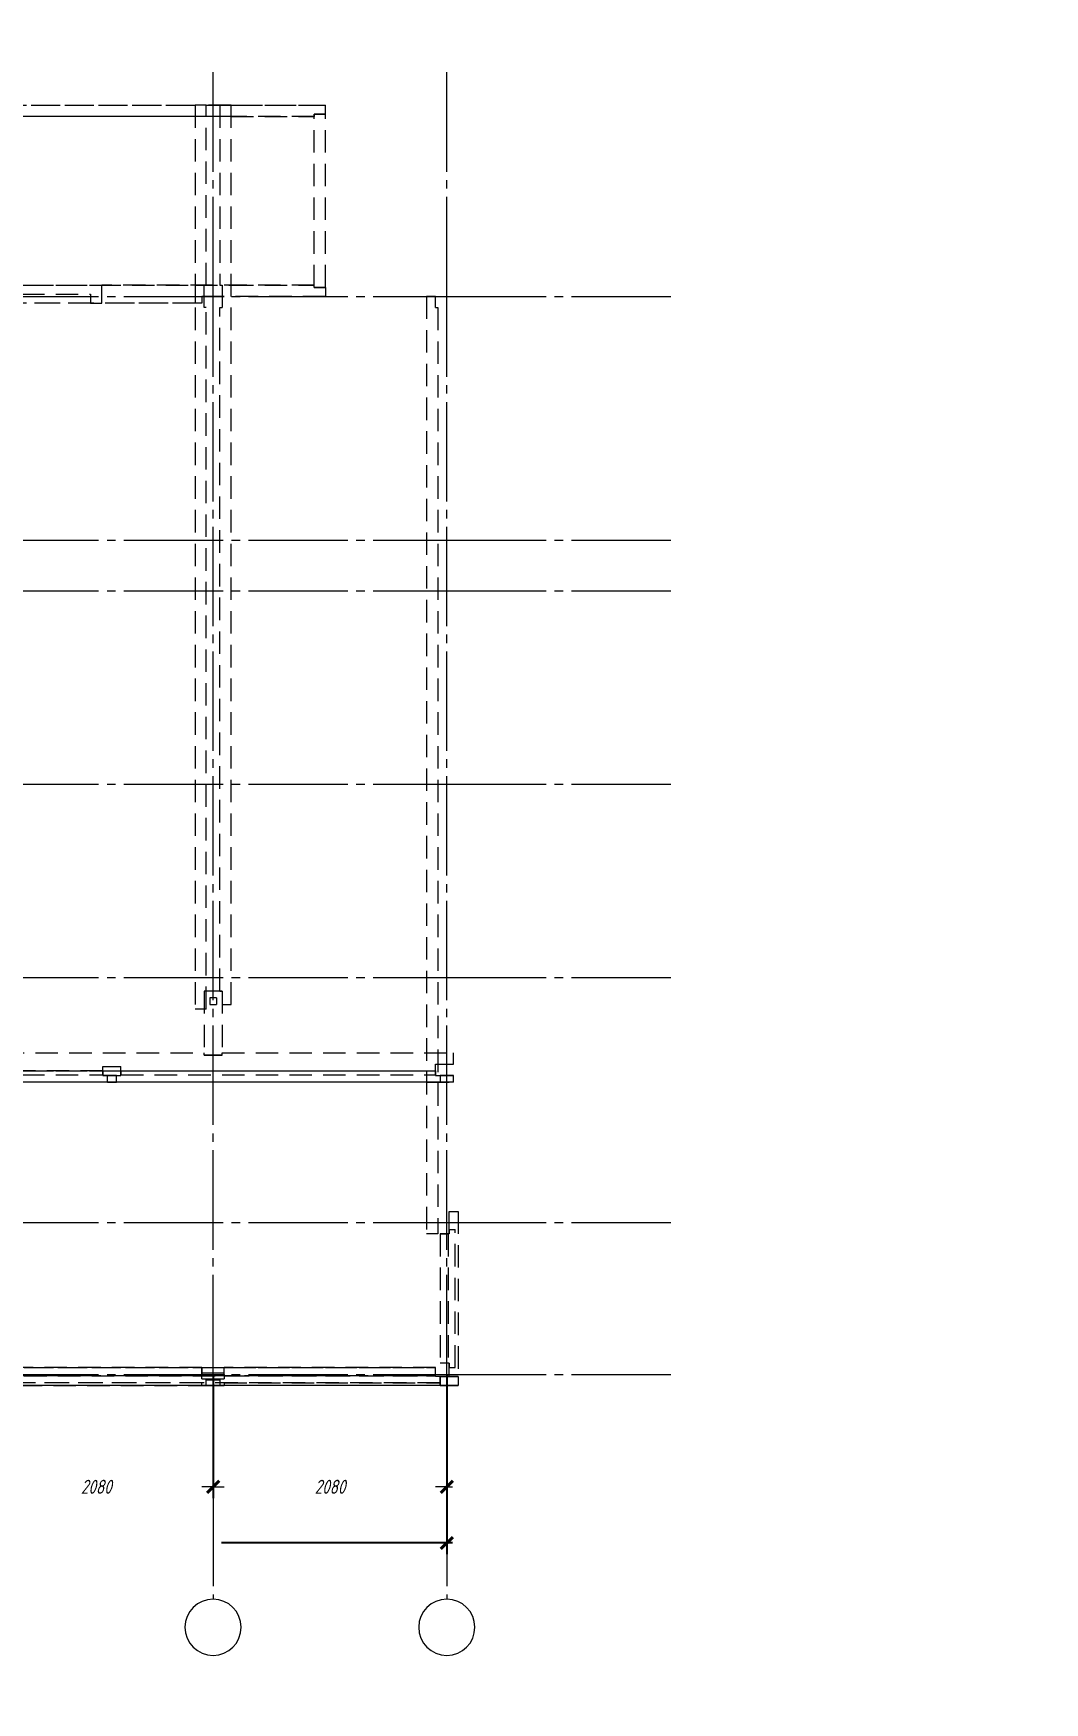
# Model space of a CAD drawing. Header units: millimetres. Extents: x 0 to 10500, y 0 to 297.
# Drawn here: x 2712.9 to 2892.9, y 0 to 297 of the extents above; entities that cross this region are included whole.
import ezdxf

# ---------------------------------------------------------------- set-up
doc = ezdxf.new("R2010")
doc.units = ezdxf.units.MM
for name, pattern in [('K5LT_AXLED', [22.1875, 17.6875, -1.5, 1.5, -1.5]), ('K5LT_BASIC', [0]), ('K5LT_DASHED', [6, 4, -2]), ('K5LT_THIN', [0])]:
    doc.linetypes.add(name, pattern=pattern)
doc.layers.add('Системный слой', color=7, linetype='Continuous')
doc.styles.add('KDIMTEXTSTYLE', font='GOST_AU.SHX', dxfattribs={"width": 0.96, "oblique": 15, "height": 5})
doc.styles.add('KTEXTSTYLE', font='GOST_AU.SHX', dxfattribs={"width": 0.96, "height": 5})
doc.dimstyles.new('KDIMSTYLE (0.02)', dxfattribs={"dimtxt": 5, "dimasz": 1, "dimexe": 2, "dimexo": 0, "dimgap": 1, "dimtad": 1, "dimlfac": 50, "dimtxsty": 'KDIMTEXTSTYLE', "dimsah": 1, "dimcen": 0, "dimdle": 1, "dimadec": 0, "dimazin": 0, "dimtfac": 0.667, "dimtmove": 0, "dimatfit": 3, "dimfxl": 0, "dimtvp": 1, "dimtolj": 1, "dimtzin": 0, "dimarcsym": 0})

# ---------------------------------------------------------------- blocks, each defined once
blk = doc.blocks.new('U249')
at = {"layer": 'Системный слой', "color": 30, "linetype": 'K5LT_AXLED', "lineweight": 18}
for p, q in [((2595.91416956528, 58.4019691759321), (2786.51416956528, 58.40196917593208)), ((2786.51416956528, 58.40196917593208), (2826.51416956528, 58.40196917593208))]:
    blk.add_line(p, q, dxfattribs=at)
blk = doc.blocks.new('U250')
at = {"layer": 'Системный слой', "color": 30, "linetype": 'K5LT_AXLED', "lineweight": 18}
for p, q in [((2595.91416956528, 85.4019691759321), (2786.51416956528, 85.40196917593208)), ((2786.51416956528, 85.40196917593208), (2826.51416956528, 85.40196917593208))]:
    blk.add_line(p, q, dxfattribs=at)
blk = doc.blocks.new('U251')
at = {"layer": 'Системный слой', "color": 30, "linetype": 'K5LT_AXLED', "lineweight": 18}
for p, q in [((2595.91416956528, 129.0019691759321), (2786.51416956528, 129.0019691759321)), ((2786.51416956528, 129.0019691759321), (2826.51416956528, 129.0019691759321))]:
    blk.add_line(p, q, dxfattribs=at)
blk = doc.blocks.new('U252')
at = {"layer": 'Системный слой', "color": 30, "linetype": 'K5LT_AXLED', "lineweight": 18}
for p, q in [((2595.91416956528, 163.4019691759321), (2786.51416956528, 163.4019691759321)), ((2786.51416956528, 163.4019691759321), (2826.51416956528, 163.4019691759321))]:
    blk.add_line(p, q, dxfattribs=at)
blk = doc.blocks.new('U253')
at = {"layer": 'Системный слой', "color": 30, "linetype": 'K5LT_AXLED', "lineweight": 18}
for p, q in [((2595.91416956528, 197.8019691759321), (2786.51416956528, 197.8019691759321)), ((2786.51416956528, 197.8019691759321), (2826.51416956528, 197.8019691759321))]:
    blk.add_line(p, q, dxfattribs=at)
blk = doc.blocks.new('U254')
at = {"layer": 'Системный слой', "color": 30, "linetype": 'K5LT_AXLED', "lineweight": 18}
for p, q in [((2595.91416956528, 206.8019691759321), (2786.51416956528, 206.8019691759321)), ((2786.51416956528, 206.8019691759321), (2826.51416956528, 206.8019691759321))]:
    blk.add_line(p, q, dxfattribs=at)
blk = doc.blocks.new('U255')
at = {"layer": 'Системный слой', "color": 30, "linetype": 'K5LT_AXLED', "lineweight": 18}
for p, q in [((2595.91416956528, 250.2019691759321), (2786.51416956528, 250.2019691759321)), ((2786.51416956528, 250.2019691759321), (2826.51416956528, 250.2019691759321))]:
    blk.add_line(p, q, dxfattribs=at)
blk = doc.blocks.new('U260')
at = {"layer": 'Системный слой', "color": 30, "linetype": 'K5LT_AXLED', "lineweight": 18}
for p, q in [((2744.914169565281, 250.2019691759321), (2744.914169565281, 290.2019691759321)), ((2744.914169565281, 58.40196917593209), (2744.914169565281, 250.2019691759321)), ((2744.914169565281, 58.40196917593209), (2744.914169565281, 38.40196917593209)), ((2744.914169565281, 38.40196917593209), (2744.914169565281, 18.40196917593209))]:
    blk.add_line(p, q, dxfattribs=at)
at = {"layer": 'Системный слой', "color": 7, "linetype": 'K5LT_THIN', "lineweight": 18}
blk.add_arc((2744.914169565281, 13.40196917593209), 5, 0, 359.999994270422, dxfattribs=at)
blk = doc.blocks.new('U261')
at = {"layer": 'Системный слой', "color": 30, "linetype": 'K5LT_AXLED', "lineweight": 18}
for p, q in [((2786.51416956528, 250.2019691759321), (2786.51416956528, 290.2019691759321)), ((2786.51416956528, 58.40196917593208), (2786.51416956528, 250.2019691759321)), ((2786.51416956528, 58.40196917593208), (2786.51416956528, 38.40196917593208)), ((2786.51416956528, 38.40196917593208), (2786.51416956528, 18.40196917593208))]:
    blk.add_line(p, q, dxfattribs=at)
at = {"layer": 'Системный слой', "color": 7, "linetype": 'K5LT_THIN', "lineweight": 18}
blk.add_arc((2786.51416956528, 13.40196917593208), 5, 0, 359.999994270422, dxfattribs=at)
blk = doc.blocks.new('U248')
at = {"layer": 'Системный слой'}
for name in ['U260', 'U261', 'U255', 'U254', 'U253', 'U252', 'U251', 'U250', 'U249']:
    blk.add_blockref(name, (0, 0), dxfattribs=at)
blk = doc.blocks.new('U282')
at = {"layer": 'Системный слой', "color": 7, "linetype": 'K5LT_DASHED', "lineweight": 18}
for p, q in [((2743.714180545279, 284.2019115659321), (2741.71418076528, 284.2019115659321)), ((2741.71418076528, 284.2019115659321), (2741.71418076528, 123.4019373859321)), ((2743.714180545279, 252.2019234059322), (2743.714180545279, 284.2019115659321)), ((2746.11418028528, 284.2019115659321), (2746.11418028528, 252.2019234059322)), ((2746.11418028528, 284.2019115659321), (2748.114180065279, 284.2019115659321)), ((2748.114180065279, 124.2019373059321), (2748.114180065279, 284.2019115659321)), ((2743.714180545279, 252.2019234059322), (2743.31418070528, 252.2019234059322)), ((2743.31418070528, 248.2019238259322), (2743.31418070528, 252.2019234059322)), ((2746.11418028528, 252.2019234059322), (2746.51418036528, 252.2019234059322)), ((2746.51419202528, 252.201944445932), (2746.51419202528, 248.2019440059322)), ((2784.51419626528, 250.2019351859321), (2782.91419584528, 250.2019351859321)), ((2782.91419584528, 250.2019351859321), (2782.91419584528, 83.40192998593207)), ((2784.51419626528, 248.2019440059322), (2784.51419626528, 250.2019351859321)), ((2743.714180545279, 248.2019238259322), (2743.31418070528, 248.2019238259322)), ((2743.714180545279, 123.4019373859321), (2743.714180545279, 248.2019238259322)), ((2746.11418028528, 126.6019370459321), (2746.11418028528, 248.2019238259322)), ((2746.114191845279, 248.2019440059322), (2746.51419202528, 248.2019440059322)), ((2784.51419626528, 248.2019440059322), (2784.91419606528, 248.2019440059322)), ((2784.91417606528, 248.2019238259322), (2784.91417606528, 83.40194560593213)), ((2746.11418028528, 126.6019370459321), (2746.51418048528, 126.6019370459321)), ((2746.51419214528, 126.6019308059321), (2746.51419214528, 124.2019305459321)), ((2743.714180545279, 123.4019373859321), (2741.71418076528, 123.4019373859321)), ((2746.51418048528, 124.2019373059321), (2748.114180065279, 124.2019373059321)), ((2786.91417456528, 84.20194550593209), (2786.91417456528, 87.40194516593212)), ((2786.91417456528, 87.40194516593212), (2788.51417438528, 87.40194516593212)), ((2786.91419498528, 83.40192998593207), (2786.91419498528, 87.40193042593208)), ((2788.51417438528, 87.40194516593212), (2788.51417438528, 58.00200038593204)), ((2784.91417606528, 83.40194560593213), (2782.91417628528, 83.40194560593213)), ((2785.31417474528, 83.40194560593213), (2786.75417612528, 83.40194560593213)), ((2785.31417474528, 83.40194560593213), (2785.31417474528, 60.40194422593209)), ((2786.91419498528, 83.40192998593207), (2785.31419482528, 83.40192998593207)), ((2786.75417612528, 83.40194560593213), (2786.75417612528, 60.40194422593209)), ((2786.91417602528, 83.40194448593203), (2786.75417758528, 83.40194448593203)), ((2786.91417456528, 84.20194550593209), (2787.99417598528, 84.20194550593209)), ((2786.91417602528, 84.20194440593215), (2786.91417602528, 83.40194448593203)), ((2787.99417598528, 59.60194818593212), (2787.99417598528, 84.20194550593209)), ((2742.91418088528, 59.60200022593214), (2706.51417838528, 59.60200022593214)), ((2706.51418134528, 59.60197942593208), (2784.51419626528, 59.60197942593208)), ((2742.91418088528, 58.16194446593217), (2742.91418088528, 59.60200022593214)), ((2742.91418166528, 59.60199874593207), (2742.91418166528, 58.40197088593209)), ((2742.91418166528, 59.60199874593207), (2746.914181285279, 59.60199874593207)), ((2746.91418044528, 58.16194446593217), (2746.91418044528, 59.60200022593214)), ((2784.51417636528, 59.60200022593214), (2746.91418044528, 59.60200022593214)), ((2746.914181285279, 58.40197088593209), (2746.914181285279, 59.60199874593207)), ((2784.51417636528, 58.16194446593217), (2784.51417636528, 59.60200022593214)), ((2786.75417612528, 60.40194422593209), (2785.31417474528, 60.40194422593209)), ((2786.91419498528, 60.4019236059321), (2785.31419482528, 60.4019236059321)), ((2786.91417602528, 60.40194276593203), (2786.75417758528, 60.40194276593203)), ((2786.91417456528, 58.00200038593204), (2786.91417456528, 59.60194818593212)), ((2786.91417456528, 59.60194818593212), (2787.99417598528, 59.60194818593212)), ((2786.91417602528, 60.40194276593203), (2786.91417602528, 59.60194670593206)), ((2786.91419498528, 58.00197926593217), (2786.91419498528, 60.4019236059321)), ((2742.91418088528, 56.92194460593208), (2704.51418504528, 56.92194460593208)), ((2742.91418166528, 58.16194296593211), (2706.51417860528, 58.16194296593211)), ((2784.51419342528, 58.16192638593217), (2706.51418092528, 58.16192638593217)), ((2742.91418088528, 56.40200056593211), (2742.91418088528, 56.92194460593208)), ((2742.91418166528, 58.40197088593209), (2746.914181285279, 58.40197088593209)), ((2742.91418242528, 57.60196944593205), (2742.91418242528, 58.40196938593217)), ((2742.91418166528, 57.60197096593213), (2742.91418166528, 58.16194296593211)), ((2742.91418242528, 57.60196944593205), (2746.91418212528, 57.60196944593205)), ((2784.51417778528, 58.16194296593211), (2746.914181285279, 58.16194296593211)), ((2746.914181285279, 58.16194296593211), (2746.914181285279, 57.60197096593213)), ((2746.914181285279, 56.92194308593214), (2785.31417770528, 56.92194308593214)), ((2746.914181285279, 56.92194308593214), (2746.914181285279, 56.40199902593216)), ((2746.91418212528, 58.40196938593217), (2746.91418212528, 57.60196944593205)), ((2784.51419342528, 58.00198228593217), (2784.51419342528, 58.16192638593217)), ((2785.31419548528, 58.00198228593217), (2784.51419342528, 58.00198228593217)), ((2785.31417770528, 56.92194308593214), (2785.31417770528, 58.00199888593212)), ((2785.31419548528, 56.40198214593212), (2785.31419548528, 58.00198228593217)), ((2788.514190265279, 58.00197926593217), (2785.314198365279, 58.00197926593217)), ((2788.51417438528, 58.00200038593204), (2786.91417456528, 58.00200038593204)), ((2788.514190265279, 58.00197926593217), (2788.514190265279, 56.40197908593211)), ((2742.91418088528, 56.40200056593211), (2663.71418948528, 56.40200056593211)), ((2785.31419548528, 56.40198214593212), (2704.51418722528, 56.40198214593212)), ((2742.91418166528, 56.40199902593216), (2746.914181285279, 56.40199902593216)), ((2788.51416948528, 56.40200056593211), (2746.91418044528, 56.40200056593211)), ((2785.314198365279, 56.40197908593211), (2788.514190265279, 56.40197908593211))]:
    blk.add_line(p, q, dxfattribs=at)
blk = doc.blocks.new('U283')
at = {"layer": 'Системный слой', "color": 7, "linetype": 'K5LT_DASHED', "lineweight": 18}
for p, q in [((2641.71420804528, 282.601867925932), (2641.71420804528, 284.2018672259321)), ((2641.71420804528, 284.2018672259321), (2764.914154885279, 284.2018672259321)), ((2641.71420804528, 282.601867925932), (2643.71420718528, 282.601867925932)), ((2658.51420826528, 284.201839225932), (2641.71421916528, 284.201839225932)), ((2641.71421916528, 251.8018595859321), (2641.71421916528, 282.6018402659321)), ((2643.71421786528, 282.6018402659321), (2641.71421916528, 282.6018402659321)), ((2762.914155745279, 282.2018681059321), (2643.71420718528, 282.2018681059321)), ((2643.71421786528, 251.8018595859321), (2643.71421786528, 282.6018402659321)), ((2643.71421786528, 282.6018402659321), (2643.71421786528, 282.201840525932)), ((2658.51420826528, 282.201840525932), (2643.71421786528, 282.201840525932)), ((2664.91420324528, 284.2018432259321), (2658.514207205279, 284.2018432259321)), ((2664.91420324528, 282.201844465932), (2658.514207205279, 282.201844465932)), ((2658.51420826528, 284.201839225932), (2658.51420826528, 282.201840525932)), ((2664.91420410528, 284.201839225932), (2700.11418128528, 284.201839225932)), ((2664.91420410528, 284.201839225932), (2664.91420410528, 282.201840525932)), ((2700.11418128528, 282.201840525932), (2664.91420410528, 282.201840525932)), ((2700.11418128528, 284.201839225932), (2700.11418128528, 282.201840525932)), ((2706.514177545279, 284.2018432259321), (2700.11418150528, 284.2018432259321)), ((2706.514177545279, 282.201844465932), (2700.11418150528, 282.201844465932)), ((2706.51417712528, 284.201839225932), (2741.71415428528, 284.201839225932)), ((2706.51417712528, 284.201839225932), (2706.51417712528, 282.201840525932)), ((2741.71415428528, 282.201840525932), (2706.51417712528, 282.201840525932)), ((2741.71415428528, 284.201839225932), (2741.71415428528, 282.201840525932)), ((2748.11415184528, 284.2018432259321), (2741.71415580528, 284.2018432259321)), ((2748.11415184528, 282.201844465932), (2741.71415580528, 282.201844465932)), ((2748.114150145279, 282.201840525932), (2748.114150145279, 284.201839225932)), ((2748.114150145279, 284.201839225932), (2764.91413924528, 284.201839225932)), ((2748.114150145279, 282.201840525932), (2762.91414054528, 282.201840525932)), ((2762.91414054528, 251.8018595859321), (2762.91414054528, 282.6018402659321)), ((2764.91413924528, 282.6018402659321), (2762.91414054528, 282.6018402659321)), ((2762.914155745279, 282.601867925932), (2762.914155745279, 282.2018681059321)), ((2762.914155745279, 282.601867925932), (2764.914154885279, 282.601867925932)), ((2764.91413924528, 251.8018595859321), (2764.91413924528, 282.6018402659321)), ((2764.914154885279, 282.601867925932), (2764.914154885279, 284.2018672259321)), ((2663.71419856528, 250.201881225932), (2641.71420804528, 250.201881225932)), ((2641.71421916528, 251.8018595859321), (2641.71421916528, 250.201860625932)), ((2641.71421916528, 251.8018595859321), (2643.71421786528, 251.8018595859321)), ((2643.71421786528, 251.8018595859321), (2641.71421916528, 251.8018595859321)), ((2641.71421916528, 250.201860625932), (2658.51420826528, 250.201860625932)), ((2643.71420718528, 251.8018805459321), (2643.71420718528, 252.2018803659321)), ((2681.514190885279, 252.2018803659321), (2643.71420718528, 252.2018803659321)), ((2643.71421786528, 252.201859325932), (2658.51420826528, 252.201859325932)), ((2658.514207205279, 252.2018623259321), (2664.91420324528, 252.2018623259321)), ((2658.514207205279, 250.201863565932), (2663.71420398528, 250.201863565932)), ((2658.51420826528, 252.201859325932), (2658.51420826528, 250.201860625932)), ((2663.71420398528, 250.201863565932), (2663.71420398528, 249.0018643059321)), ((2664.91420410528, 252.201859325932), (2700.11418128528, 252.201859325932)), ((2664.91420410528, 252.201859325932), (2664.91420410528, 249.0018614059321)), ((2682.714190765279, 252.2018788659321), (2681.514191045279, 252.2018788659321)), ((2681.514191045279, 252.2018788659321), (2681.514191045279, 249.001880305932)), ((2682.714190765279, 252.2018788659321), (2682.714190765279, 250.441888685932)), ((2682.71419092528, 252.201877365932), (2702.11418194528, 252.201877365932)), ((2683.51419016528, 250.441888685932), (2682.714190765279, 250.441888685932)), ((2702.11418194528, 250.4418872059321), (2682.71419092528, 250.4418872059321)), ((2683.514190025279, 250.4418901659319), (2702.11418224528, 250.4418901659319)), ((2683.51419016528, 249.001880305932), (2683.51419016528, 250.441888685932)), ((2700.11418128528, 252.201859325932), (2700.11418128528, 249.0018614059321)), ((2700.11418150528, 252.2018623259321), (2706.514177545279, 252.2018623259321)), ((2705.314180605279, 250.201881225932), (2701.314182325279, 250.201881225932)), ((2701.314182325279, 250.201881225932), (2701.314182325279, 249.001881745932)), ((2704.91418102528, 252.2018803659321), (2702.11418224528, 252.2018803659321)), ((2702.11418224528, 252.2018803659321), (2702.11418224528, 250.4418901659319)), ((2704.91418084528, 252.2018788659321), (2704.91418084528, 250.601888625932)), ((2704.91418084528, 252.2018788659321), (2725.114171565279, 252.2018788659321)), ((2704.91418084528, 250.601888625932), (2723.11417246528, 250.601888625932)), ((2705.314180605279, 250.201881225932), (2705.314180605279, 249.001881745932)), ((2706.51417712528, 252.201859325932), (2741.71415428528, 252.201859325932)), ((2706.51417712528, 252.201859325932), (2706.51417712528, 249.0018614059321)), ((2723.11417246528, 250.601888625932), (2723.11417246528, 249.001880305932)), ((2762.914155745279, 252.2018803659321), (2725.114172065279, 252.2018803659321)), ((2725.114171565279, 249.001880305932), (2725.114171565279, 252.2018788659321)), ((2741.71415428528, 252.201859325932), (2741.71415428528, 249.0018614059321)), ((2741.71415580528, 252.2018623259321), (2748.11415184528, 252.2018623259321)), ((2742.914155065279, 250.201863565932), (2748.11415184528, 250.201863565932)), ((2764.914154885279, 250.201881225932), (2742.914164385279, 250.201881225932)), ((2742.914164385279, 250.201881225932), (2742.914164385279, 249.001881745932)), ((2748.114150145279, 250.201860625932), (2748.114150145279, 252.201859325932)), ((2748.114150145279, 252.201859325932), (2762.91414054528, 252.201859325932)), ((2764.91413924528, 250.201860625932), (2748.114150145279, 250.201860625932)), ((2762.91414054528, 251.8018595859321), (2762.91414054528, 252.201859325932)), ((2762.91414054528, 251.8018595859321), (2764.91413924528, 251.8018595859321)), ((2764.91413924528, 251.8018595859321), (2762.91414054528, 251.8018595859321)), ((2764.91413924528, 251.8018595859321), (2764.91413924528, 250.201860625932)), ((2681.514190885279, 249.001881745932), (2663.71419856528, 249.001881745932)), ((2664.91420324528, 249.0018643059321), (2663.71420398528, 249.0018643059321)), ((2700.11418128528, 249.0018614059321), (2664.91420410528, 249.0018614059321)), ((2681.514191045279, 249.001880305932), (2683.51419016528, 249.001880305932)), ((2701.314182325279, 249.001881745932), (2683.514190025279, 249.001881745932)), ((2700.11418150528, 249.0018643059321), (2701.31418076528, 249.0018643059321)), ((2705.314178285279, 249.0018643059321), (2706.514177545279, 249.0018643059321)), ((2723.114172925279, 249.001881745932), (2705.314180605279, 249.001881745932)), ((2741.71415428528, 249.0018614059321), (2706.51417712528, 249.0018614059321)), ((2723.11417246528, 249.001880305932), (2725.114171565279, 249.001880305932)), ((2742.914164385279, 249.001881745932), (2725.114172065279, 249.001881745932)), ((2742.914155065279, 249.0018643059321), (2741.71415580528, 249.0018643059321)), ((2657.714202245279, 228.0018983259321), (2657.714202245279, 230.0018974059321)), ((2678.51419484528, 230.0018858059321), (2657.71420768528, 230.0018858059321)), ((2678.514192165279, 228.4019004059321), (2678.514192165279, 230.0018997059321)), ((2678.514192165279, 230.0018997059321), (2703.11418130528, 230.0018997059321)), ((2678.51419528528, 230.001883485932), (2700.11418128528, 230.001883485932)), ((2700.11418128528, 228.001884785932), (2700.11418128528, 230.001883485932)), ((2700.11418150528, 230.0018858059321), (2703.11417940528, 230.0018858059321)), ((2703.11417940528, 228.4018867859321), (2703.11417940528, 230.0018858059321)), ((2678.51419262528, 228.0018983259321), (2657.714202245279, 228.0018983259321)), ((2678.514192165279, 228.4019004059321), (2680.51419130528, 228.4019004059321)), ((2678.51419262528, 228.401898145932), (2678.51419262528, 228.0018983259321)), ((2678.51419528528, 161.801927005932), (2678.51419528528, 228.4018845259321)), ((2680.51419398528, 228.4018845259321), (2678.51419528528, 228.4018845259321)), ((2680.51419130528, 228.0019005859321), (2701.11418216528, 228.0019005859321)), ((2680.51419398528, 228.4018845259321), (2680.51419398528, 228.001884785932)), ((2680.51419398528, 161.801927005932), (2680.51419398528, 228.4018845259321)), ((2680.51419398528, 228.001884785932), (2700.11418128528, 228.001884785932)), ((2700.11418150528, 228.0018870459321), (2701.114180625279, 228.0018870459321)), ((2701.114180625279, 228.4018867859321), (2703.11417940528, 228.4018867859321)), ((2701.114180625279, 228.4018867859321), (2701.114180625279, 228.0018870459321)), ((2702.11418002528, 228.4018867859321), (2701.114180625279, 228.4018867859321)), ((2701.114180625279, 228.4018867859321), (2701.114180625279, 161.801927205932)), ((2703.11418130528, 228.4019004059321), (2701.11418216528, 228.4019004059321)), ((2702.114179725279, 200.6019025659321), (2702.114179725279, 228.4018845259321)), ((2702.114179725279, 228.4018845259321), (2703.11417908528, 228.4018845259321)), ((2703.11417908528, 200.6019025659321), (2703.11417908528, 228.4018845259321)), ((2702.11418002528, 197.401905945932), (2702.11418002528, 200.601903965932)), ((2703.11417908528, 200.6019025659321), (2702.114179725279, 200.6019025659321)), ((2702.114179725279, 165.001925645932), (2702.114179725279, 197.401904625932)), ((2702.114179725279, 197.401904625932), (2703.11417908528, 197.401904625932)), ((2703.11417908528, 165.001925645932), (2703.11417908528, 197.401904625932)), ((2656.11420892528, 165.001925225932), (2656.11420892528, 115.201955985932)), ((2656.11420892528, 165.001925225932), (2659.31420694528, 165.001925225932)), ((2658.31420756528, 163.801925965932), (2657.11420830528, 163.801925965932)), ((2657.11420830528, 163.801925965932), (2657.11420830528, 162.6019267059321)), ((2658.31420756528, 163.801925965932), (2658.31420756528, 162.6019267059321)), ((2659.31420174528, 165.0019267259321), (2659.31420174528, 115.201949765932)), ((2703.11417908528, 165.001925645932), (2702.114179725279, 165.001925645932)), ((2702.11418002528, 165.001925945932), (2702.11418002528, 161.801927205932)), ((2657.11420830528, 162.6019267059321), (2658.31420756528, 162.6019267059321)), ((2678.11419260528, 159.8019292659321), (2678.11419260528, 161.8019284059321)), ((2678.11419260528, 161.8019284059321), (2704.11418138528, 161.8019284059321)), ((2678.114195805279, 161.801927005932), (2699.31418192528, 161.801927005932)), ((2680.51419398528, 161.801927005932), (2678.51419528528, 161.801927005932)), ((2679.91419196528, 161.801928205932), (2679.11419234528, 161.801928205932)), ((2679.11419234528, 161.801928205932), (2679.11419234528, 161.4019283859321)), ((2679.11419234528, 161.4019283859321), (2679.91419196528, 161.4019283859321)), ((2679.11419446528, 161.801927205932), (2679.11419446528, 161.401927445932)), ((2679.11419446528, 161.801927205932), (2679.91419398528, 161.801927205932)), ((2679.11419446528, 161.401927445932), (2679.91419398528, 161.401927445932)), ((2679.91419196528, 161.801928205932), (2679.91419196528, 161.4019283859321)), ((2679.91419398528, 161.801927205932), (2679.91419398528, 161.401927445932)), ((2699.31418212528, 159.8019284459321), (2699.31418212528, 161.801927205932)), ((2699.31418212528, 161.801927205932), (2704.11417928528, 161.801927205932)), ((2702.11418174528, 161.8019284059321), (2701.11418216528, 161.8019284059321)), ((2704.11417928528, 159.8019284459321), (2704.11417928528, 161.801927205932)), ((2678.11419260528, 159.8019292659321), (2704.11418138528, 159.8019292659321)), ((2678.114195805279, 159.8019283059321), (2699.31418192528, 159.8019283059321)), ((2704.11417928528, 159.8019284459321), (2699.31418212528, 159.8019284459321)), ((2743.31415506528, 126.6019489459321), (2743.31415506528, 115.201955705932)), ((2746.51416142528, 126.601944485932), (2743.31416290528, 126.601944485932)), ((2745.51415370528, 125.401949685932), (2744.31415444528, 125.401949685932)), ((2744.31415444528, 125.401949685932), (2744.31415444528, 124.201950425932)), ((2745.51415370528, 125.401949685932), (2745.51415370528, 124.201950425932)), ((2746.51416142528, 126.601944485932), (2746.51416142528, 115.2019494859319)), ((2744.31415444528, 124.201950425932), (2745.51415370528, 124.201950425932)), ((2618.91422244528, 113.601947465932), (2618.91422244528, 115.601949305932)), ((2618.91422244528, 115.601949305932), (2656.11420322528, 115.601949305932)), ((2622.11423194528, 113.601953925932), (2618.914233925279, 113.601953925932)), ((2622.11422096528, 112.4019507859319), (2622.11422096528, 113.601947465932)), ((2656.11420322528, 115.201949765932), (2659.31420174528, 115.201949765932)), ((2656.11420892528, 115.201955985932), (2656.11420892528, 115.6019554659319)), ((2656.11420892528, 115.201955985932), (2659.31420694528, 115.201955985932)), ((2659.31420174528, 115.201949765932), (2659.31420174528, 115.601949305932)), ((2659.31420174528, 115.601949305932), (2743.31416290528, 115.601949305932)), ((2678.11419506528, 112.4019507859319), (2678.11419506528, 113.201950425932)), ((2678.11419506528, 113.201950425932), (2681.31419358528, 113.201950425932)), ((2681.31419358528, 112.4019507859319), (2681.31419358528, 113.201950425932)), ((2701.71418076528, 112.401957445932), (2701.71418076528, 113.201956945932)), ((2701.71418214528, 113.201950425932), (2704.91418066528, 113.201950425932)), ((2704.91418066528, 112.4019507859319), (2704.91418066528, 113.201950425932)), ((2725.31417324528, 112.4019507859319), (2725.31417324528, 113.201950425932)), ((2725.31417324528, 113.201950425932), (2728.51417176528, 113.201950425932)), ((2728.51417176528, 112.4019507859319), (2728.51417176528, 113.201950425932)), ((2743.31415506528, 115.201955705932), (2743.31415506528, 115.6019554659319)), ((2743.31415506528, 115.201955705932), (2746.51415308528, 115.201955705932)), ((2746.51416142528, 115.2019494859319), (2743.31416290528, 115.2019494859319)), ((2746.51415308528, 115.201955705932), (2746.51415308528, 115.6019554659319)), ((2746.51416142528, 115.601949305932), (2787.71414592528, 115.601949305932)), ((2784.514133185279, 112.401957445932), (2784.514133185279, 113.601953925932)), ((2784.51414740528, 113.601947465932), (2787.71414592528, 113.601947465932)), ((2787.71413120528, 113.601953925932), (2787.71413120528, 115.6019554659319)), ((2618.11422050528, 110.4019503259319), (2618.11422050528, 111.6019498059321)), ((2621.31421710528, 111.6019498059321), (2618.11422050528, 111.6019498059321)), ((2618.11422050528, 110.4019503259319), (2621.31421710528, 110.4019503259319)), ((2618.114234425279, 111.601957945932), (2622.11423194528, 111.601957945932)), ((2623.71422868528, 110.401958685932), (2618.114234425279, 110.401958685932)), ((2621.31421710528, 110.4019503259319), (2621.31421710528, 111.6019498059321)), ((2621.31421932528, 111.6019511659319), (2622.11422096528, 111.6019511659319)), ((2678.914192685279, 110.401951705932), (2621.31421932528, 110.401951705932)), ((2622.11421878528, 112.4019494459319), (2622.11421878528, 111.721949745932)), ((2622.11421878528, 112.4019494459319), (2678.11419260528, 112.4019494459319)), ((2622.11421878528, 111.721949745932), (2678.11419260528, 111.721949745932)), ((2678.11419506528, 112.4019507859319), (2622.11422096528, 112.4019507859319)), ((2622.11422096528, 111.6019511659319), (2622.11422096528, 111.7219511059321)), ((2623.71422868528, 112.401957445932), (2622.11423194528, 112.401957445932)), ((2622.11423194528, 111.601957945932), (2622.11423194528, 112.401957445932)), ((2623.714230845279, 112.401958765932), (2700.11418128528, 112.401958765932)), ((2623.714230845279, 112.401958765932), (2623.714230845279, 110.401960065932)), ((2700.11418128528, 110.401960065932), (2623.714230845279, 110.401960065932)), ((2678.11419260528, 111.721949745932), (2678.11419260528, 112.4019494459319)), ((2678.11419304528, 111.601951425932), (2678.11419304528, 111.7219511059321)), ((2678.11419304528, 111.601951425932), (2678.914192685279, 111.601951425932)), ((2678.114195565279, 112.401958105932), (2678.114195565279, 111.6019588859321)), ((2678.114195565279, 112.401958105932), (2681.31419354528, 112.401958105932)), ((2678.114195565279, 111.6019588859321), (2681.31419354528, 111.6019588859321)), ((2678.91419224528, 110.4019503259319), (2678.91419224528, 111.601950065932)), ((2681.31419120528, 111.601950065932), (2678.91419224528, 111.601950065932)), ((2678.91419224528, 110.4019503259319), (2704.11418438528, 110.4019503259319)), ((2701.71418240528, 112.4019494459319), (2681.31419120528, 112.4019494459319)), ((2681.31419120528, 112.4019494459319), (2681.31419120528, 111.601950065932)), ((2681.31419358528, 112.4019507859319), (2701.71418214528, 112.4019507859319)), ((2700.11418128528, 112.401958765932), (2700.11418128528, 110.401960065932)), ((2700.11418150528, 112.401957445932), (2701.71418076528, 112.401957445932)), ((2700.11418150528, 110.401958685932), (2706.514177545279, 110.401958685932)), ((2701.71418076528, 111.601957945932), (2704.91417878528, 111.601957945932)), ((2701.71418240528, 111.6019498059321), (2701.71418240528, 112.4019494459319)), ((2704.11418438528, 111.6019498059321), (2701.71418240528, 111.6019498059321)), ((2704.114184025279, 111.6019511659319), (2704.91418066528, 111.6019511659319)), ((2704.11418438528, 110.4019503259319), (2704.11418438528, 111.6019498059321)), ((2726.11417984528, 110.401951705932), (2704.114184025279, 110.401951705932)), ((2704.91417878528, 111.601957945932), (2704.91417878528, 112.401957445932)), ((2704.91417878528, 112.401957445932), (2706.514177545279, 112.401957445932)), ((2725.31417324528, 112.4019507859319), (2704.91418066528, 112.4019507859319)), ((2704.91418102528, 112.4019494459319), (2704.91418102528, 111.721949745932)), ((2704.91418102528, 112.4019494459319), (2725.31417780528, 112.4019494459319)), ((2704.91418066528, 111.6019511659319), (2704.91418066528, 111.7219511059321)), ((2704.91418102528, 111.721949745932), (2725.31417780528, 111.721949745932)), ((2706.51417712528, 112.401958765932), (2782.91412756528, 112.401958765932)), ((2706.51417712528, 112.401958765932), (2706.51417712528, 110.401960065932)), ((2782.91412756528, 110.401960065932), (2706.51417712528, 110.401960065932)), ((2725.31417126528, 112.401958105932), (2725.31417126528, 111.6019588859321)), ((2725.31417126528, 112.401958105932), (2728.51416922528, 112.401958105932)), ((2725.31417126528, 111.6019588859321), (2728.51416922528, 111.6019588859321)), ((2725.314176785279, 111.601951425932), (2725.314176785279, 111.7219511059321)), ((2726.11417984528, 111.601951425932), (2725.314176785279, 111.601951425932)), ((2725.31417780528, 111.721949745932), (2725.31417780528, 112.4019494459319)), ((2726.114180885279, 110.4019503259319), (2726.114180885279, 111.601950065932)), ((2727.71417474528, 111.601950065932), (2726.114180885279, 111.601950065932)), ((2726.114180885279, 110.4019503259319), (2727.71417474528, 110.4019503259319)), ((2727.714173665279, 111.601951425932), (2728.514175305279, 111.601951425932)), ((2785.314147025279, 110.401951705932), (2727.714173665279, 110.401951705932)), ((2727.71417474528, 110.4019503259319), (2727.71417474528, 111.601950065932)), ((2728.51416922528, 111.6019588859321), (2728.51416922528, 112.401958105932)), ((2728.51417176528, 112.4019507859319), (2784.51414740528, 112.4019507859319)), ((2728.514175305279, 111.601951425932), (2728.514175305279, 111.7219511059321)), ((2728.514176425279, 112.4019494459319), (2728.514176425279, 111.721949745932)), ((2728.514176425279, 112.4019494459319), (2784.51415024528, 112.4019494459319)), ((2728.514176425279, 111.721949745932), (2784.51415024528, 111.721949745932)), ((2782.91412756528, 112.401958765932), (2782.91412756528, 110.401960065932)), ((2782.91413036528, 112.401957445932), (2784.514133185279, 112.401957445932)), ((2782.91413036528, 110.401958685932), (2787.71413120528, 110.401958685932)), ((2784.514133185279, 112.401957445932), (2784.514133185279, 111.601957945932)), ((2784.514133185279, 111.601957945932), (2787.71413120528, 111.601957945932)), ((2784.51414740528, 111.6019511659319), (2784.51414740528, 111.7219511059321)), ((2784.51414740528, 111.6019511659319), (2785.314147025279, 111.6019511659319)), ((2784.51415024528, 111.721949745932), (2784.51415024528, 112.4019494459319)), ((2787.71414886528, 111.6019498059321), (2785.31414988528, 111.6019498059321)), ((2785.31414988528, 111.6019498059321), (2785.31414988528, 110.4019503259319)), ((2787.71414886528, 110.4019503259319), (2785.31414988528, 110.4019503259319)), ((2787.71414886528, 110.4019503259319), (2787.71414886528, 111.6019498059321)), ((2622.11419096528, 59.60199724593196), (2659.714188445279, 59.60199724593196)), ((2622.11420632528, 58.16195880593204), (2622.11420632528, 59.60201804593202)), ((2701.31418382528, 59.60201804593202), (2622.11420632528, 59.60201804593202)), ((2659.714188445279, 58.16193770593203), (2659.714188445279, 59.60199724593196)), ((2659.714188965279, 58.60196900593201), (2659.714188965279, 59.60199874593204)), ((2659.714188965279, 59.60199874593204), (2663.71418862528, 59.60199874593204)), ((2663.714188185279, 58.16193770593203), (2663.714188185279, 59.60199724593196)), ((2701.31418566528, 59.60199724593196), (2663.714188185279, 59.60199724593196)), ((2663.71418862528, 58.60196900593201), (2663.71418862528, 59.60199874593204)), ((2701.31418566528, 58.16193770593203), (2701.31418566528, 59.60199724593196)), ((2705.31418268528, 58.16195880593204), (2705.31418268528, 59.60201804593202)), ((2705.31418268528, 59.60201804593202), (2784.51416018528, 59.60201804593202)), ((2705.31418540528, 59.60199724593196), (2742.91418288528, 59.60199724593196)), ((2742.91418210528, 58.60196900593201), (2742.91418210528, 59.60199874593204)), ((2742.91418210528, 59.60199874593204), (2746.91418178528, 59.60199874593204)), ((2742.91418288528, 58.16193770593203), (2742.91418288528, 59.60199724593196)), ((2746.91418178528, 58.60196900593201), (2746.91418178528, 59.60199874593204)), ((2746.91418262528, 58.16193770593203), (2746.91418262528, 59.60199724593196)), ((2746.91418262528, 59.60199724593196), (2784.51418010528, 59.60199724593196)), ((2784.51418010528, 58.16193770593203), (2784.51418010528, 59.60199724593196)), ((2618.11420102528, 58.00201848593202), (2618.11420102528, 56.40201894593203)), ((2618.11420102528, 58.00201848593202), (2621.31420502528, 58.00201848593202)), ((2621.31419324528, 58.00200038593201), (2621.31419324528, 56.40200052593205)), ((2621.31420390528, 56.92195764593195), (2621.31420390528, 58.00201698593195)), ((2621.31420390528, 58.00201698593195), (2622.11420522528, 58.00201698593195)), ((2702.114184065279, 56.92195916593202), (2621.31420502528, 56.92195916593202)), ((2622.11419316528, 58.16194072593203), (2659.714189485279, 58.16194072593203)), ((2622.11420522528, 58.00201698593195), (2622.11420522528, 58.16195730593198)), ((2622.11420522528, 58.16195730593198), (2701.31418396528, 58.16195730593198)), ((2659.714189485279, 58.16194072593203), (2659.714189485279, 58.60197050593193)), ((2663.71418908528, 58.60197050593193), (2659.714189485279, 58.60197050593193)), ((2660.514189405279, 56.40200052593205), (2660.514189405279, 57.40197062593197)), ((2660.514189405279, 57.40197062593197), (2662.91418916528, 57.40197062593197)), ((2662.91418916528, 57.40197062593197), (2662.91418916528, 56.40200052593205)), ((2663.71418908528, 58.16194072593203), (2663.71418908528, 58.60197050593193)), ((2663.71418908528, 58.16194072593203), (2701.31418540528, 58.16194072593203)), ((2701.31418396528, 58.16195730593198), (2701.31418396528, 58.00201698593195)), ((2702.114185325279, 58.00200038593201), (2701.31418540528, 58.00200038593201)), ((2702.114184065279, 56.92195916593202), (2702.114184065279, 58.00201848593202)), ((2702.114185325279, 58.00200038593201), (2702.114185325279, 56.40200052593205)), ((2702.11418560528, 58.00199736593201), (2704.51418544528, 58.00199736593201)), ((2704.51418310528, 56.92195764593195), (2704.51418310528, 58.00201698593195)), ((2704.51418310528, 58.00201698593195), (2705.314182885279, 58.00201698593195)), ((2785.31416196528, 56.92195916593202), (2704.51418292528, 56.92195916593202)), ((2704.51418508528, 58.00200038593201), (2704.51418508528, 56.40200052593205)), ((2705.314182885279, 58.00201698593195), (2705.314182885279, 58.16195730593198)), ((2705.314182885279, 58.16195730593198), (2784.514161625279, 58.16195730593198)), ((2705.31418500528, 58.16194072593203), (2742.91418132528, 58.16194072593203)), ((2742.91418132528, 58.16194072593203), (2742.91418132528, 58.60197050593193)), ((2746.914180945279, 58.60197050593193), (2742.91418132528, 58.60197050593193)), ((2743.71418124528, 56.40200052593205), (2743.71418124528, 57.40197062593197)), ((2743.71418124528, 57.40197062593197), (2746.114181025279, 57.40197062593197)), ((2746.114181025279, 57.40197062593197), (2746.114181025279, 56.40200052593205)), ((2746.914180945279, 58.16194072593203), (2746.914180945279, 58.60197050593193)), ((2746.914180945279, 58.16194072593203), (2784.51417726528, 58.16194072593203)), ((2784.514161625279, 58.16195730593198), (2784.514161625279, 58.00201698593195)), ((2785.31417718528, 58.00200038593201), (2784.51417726528, 58.00200038593201)), ((2785.31416196528, 56.92195916593202), (2785.31416196528, 58.00201848593202)), ((2785.31417718528, 58.00200038593201), (2785.31417718528, 56.40200052593205)), ((2785.314180045279, 58.00199736593201), (2788.51417338528, 58.00199736593201)), ((2788.51417338528, 58.00199736593201), (2788.51417338528, 56.40199746593203)), ((2618.11418478528, 56.40199746593203), (2621.31419102528, 56.40199746593203)), ((2788.514152605279, 56.40201894593203), (2618.11420102528, 56.40201894593203)), ((2621.31419324528, 56.40200052593205), (2660.514189405279, 56.40200052593205)), ((2660.51418890528, 56.40199900593198), (2662.91418870528, 56.40199900593198)), ((2702.114185325279, 56.40200052593205), (2662.91418916528, 56.40200052593205)), ((2702.11418560528, 56.40199746593203), (2704.51418544528, 56.40199746593203)), ((2704.51418508528, 56.40200052593205), (2743.71418124528, 56.40200052593205)), ((2743.71418204528, 56.40199900593198), (2746.11418184528, 56.40199900593198)), ((2785.31417718528, 56.40200052593205), (2746.114181025279, 56.40200052593205)), ((2785.314180045279, 56.40199746593203), (2788.51417338528, 56.40199746593203))]:
    blk.add_line(p, q, dxfattribs=at)
blk = doc.blocks.new('KDIMARROW_03')
at = {"layer": 'Системный слой', "color": 0, "linetype": 'K5LT_BASIC', "lineweight": 40}
blk.add_line((-1.060500025749207, -1.060500025749206), (1.060500025749207, 1.060500025749206), dxfattribs=at)
at = {"layer": 'Системный слой', "color": 0, "linetype": 'K5LT_THIN', "lineweight": 18}
for q in [(-1, 0), (2, -2.449293598294706e-16)]:
    blk.add_line((0, 0), q, dxfattribs=at)

msp = doc.modelspace()

# ---------------------------------------------------------------- block references
at = {"layer": 'Системный слой'}
for name in ['U248', 'U282', 'U283']:
    msp.add_blockref(name, (0, 0), dxfattribs=at)

# ---------------------------------------------------------------- dimensions: what is measured, and where the dimension line sits
at = {"layer": 'Системный слой', "color": 7}
for base, p1, p2, location in [((2595.91416956528, 28.4019691759321), (2786.51416956528, 58.4019691759321), (2595.91416956528, 58.4019691759321), (2691.21416956528, 28.4019691759321)), ((2703.31416956528, 38.4019691759321), (2744.914169565281, 58.4019691759321), (2703.31416956528, 58.4019691759321), (2724.11416956528, 38.4019691759321)), ((2744.914169565281, 38.4019691759321), (2786.51416956528, 58.4019691759321), (2744.914169565281, 58.4019691759321), (2765.71416956528, 38.4019691759321))]:
    msp.add_linear_dim(base=base, p1=p1, p2=p2, location=location, dimstyle='KDIMSTYLE (0.02)', override={"dimexo": 0, "dimpost": '\\H2.5;\\W0.965;\\Q15;<>', "dimblk1": 'KDIMARROW_03', "dimblk2": 'KDIMARROW_03', "dimse1": 0, "dimse2": 0, "dimclrt": 7, "dimtolj": 1}, dxfattribs=at).render()

doc.saveas('drawing.dxf')
